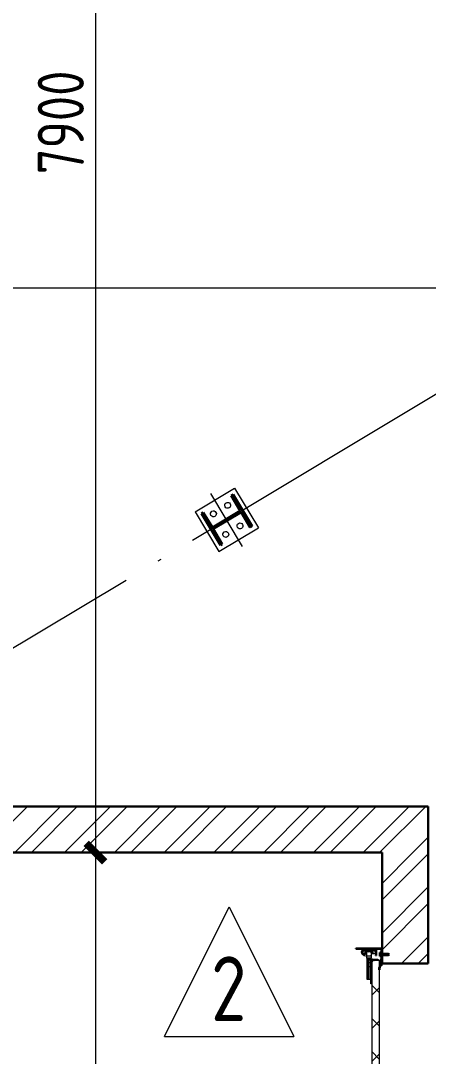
# Model space of a CAD drawing. Extents: x -965262 to 1142518, y -357520 to 71675.
# Drawn here: x 66638 to 68843, y -232054 to -226452 of the extents above; entities that cross this region are included whole.
import ezdxf

# ---------------------------------------------------------------- set-up
doc = ezdxf.new("R2010")
doc.units = 0
doc.header["$LTSCALE"] = 10
doc.linetypes.add('DOTE', pattern=[2.42, 2, -0.2, 0.02, -0.2])
doc.layers.get('0').update_dxf_attribs({"linetype": 'CONTINUOUS', "lineweight": 30})
doc.layers.get('Defpoints').update_dxf_attribs({"linetype": 'CONTINUOUS'})
doc.layers.add('DOTE', color=7, linetype='DOTE', lineweight=9)
doc.styles.add('GOST 2.304', font='isocpeur.ttf', dxfattribs={"width": 0.75, "height": 250})
doc.styles.add('ГОСТ 2м', font='isocpeur.ttf', dxfattribs={"width": 0.8, "height": 250})
doc.dimstyles.new('ГОСТ 2м', dxfattribs={"dimtxt": 250, "dimasz": 100, "dimexe": 75, "dimexo": 150, "dimgap": 62.5, "dimtad": 1, "dimdec": 0, "dimtxsty": 'ГОСТ 2м', "dimblk": 'ARCHTICK', "dimcen": 150, "dimdle": 75, "dimclrd": 256, "dimclre": 256, "dimclrt": 256, "dimadec": 0, "dimazin": 0, "dimtfac": 1, "dimtdec": 0, "dimtmove": 0, "dimatfit": 3, "dimldrblk": 'OBLIQUE', "dimfxl": 1, "dimlwd": 15, "dimlwe": 15, "dimarcsym": 0})

# ---------------------------------------------------------------- blocks, each defined once
blk = doc.blocks.new('anchor.bolt')
for p, q in [((-0.07, 0), (-0.07, -0.72)), ((0.07, 0), (0.07, -0.06)), ((-0.1, -0.04), (-0.07, -0.03)), ((-0.1, -0.04), (0.09, -0.06)), ((0.07, -0.07), (-0.1, -0.04)), ((-0.1, -0.11), (-0.07, -0.1)), ((-0.1, -0.11), (0.09, -0.13)), ((0.07, -0.14), (-0.1, -0.11)), ((-0.1, -0.18), (-0.07, -0.17)), ((-0.1, -0.18), (0.09, -0.2)), ((0.07, -0.21), (-0.1, -0.18)), ((-0.1, -0.25), (-0.07, -0.24)), ((-0.1, -0.25), (0.09, -0.27)), ((0.07, -0.28), (-0.1, -0.25)), ((-0.1, -0.32), (-0.07, -0.31)), ((-0.1, -0.32), (0.09, -0.34)), ((0.07, -0.35), (-0.1, -0.32)), ((-0.1, -0.39), (-0.07, -0.38)), ((-0.1, -0.39), (0.09, -0.41)), ((0.07, -0.42), (-0.1, -0.39)), ((-0.1, -0.46), (-0.07, -0.45)), ((-0.1, -0.46), (0.09, -0.48)), ((0.07, -0.49), (-0.1, -0.46)), ((-0.1, -0.53), (-0.07, -0.52)), ((-0.1, -0.53), (0.09, -0.55)), ((0.07, -0.56), (-0.1, -0.53)), ((-0.09, -0.6), (-0.07, -0.59)), ((-0.09, -0.6), (0.09, -0.62)), ((0.07, -0.63), (-0.09, -0.6)), ((-0.07, -0.72), (0, -0.8)), ((-0.04, -0.62), (-0.06, -0.63)), ((-0.06, -0.64), (-0.06, -0.63)), ((-0.06, -0.73), (-0.06, -0.64)), ((0, -0.79), (-0.06, -0.73)), ((-0.01, -0.63), (-0.04, -0.62)), ((-0.03, -0.63), (0, -0.79)), ((-0.03, -0.63), (0.01, -0.78)), ((-0.02, -0.63), (0.01, -0.77)), ((-0.01, -0.63), (0.02, -0.76)), ((0.03, -0.69), (-0.01, -0.63)), ((0, -0.64), (0.03, -0.75)), ((0, -0.8), (0.07, -0.72)), ((0, -0.79), (0.03, -0.74)), ((0.01, -0.66), (0.03, -0.74)), ((0.03, -0.74), (0.03, -0.69)), ((0.07, -0.06), (0.09, -0.06)), ((0.09, -0.06), (0.07, -0.07)), ((0.07, -0.07), (0.07, -0.13)), ((0.07, -0.13), (0.09, -0.13)), ((0.09, -0.13), (0.07, -0.14)), ((0.07, -0.14), (0.07, -0.2)), ((0.07, -0.2), (0.09, -0.2)), ((0.09, -0.2), (0.07, -0.21)), ((0.07, -0.21), (0.07, -0.27)), ((0.07, -0.27), (0.09, -0.27)), ((0.09, -0.27), (0.07, -0.28)), ((0.07, -0.28), (0.07, -0.34)), ((0.07, -0.33), (0.09, -0.34)), ((0.09, -0.34), (0.07, -0.35)), ((0.07, -0.35), (0.07, -0.41)), ((0.07, -0.4), (0.09, -0.41)), ((0.09, -0.41), (0.07, -0.42)), ((0.07, -0.42), (0.07, -0.48)), ((0.07, -0.47), (0.09, -0.48)), ((0.09, -0.48), (0.07, -0.49)), ((0.07, -0.49), (0.07, -0.55)), ((0.07, -0.55), (0.09, -0.55)), ((0.09, -0.55), (0.07, -0.56)), ((0.07, -0.56), (0.07, -0.62)), ((0.09, -0.62), (0.07, -0.63)), ((0.07, -0.62), (0.09, -0.62)), ((0.07, -0.63), (0.07, -0.72))]:
    blk.add_line(p, q)
blk.add_arc((0.16, -0.64), 0.222, 187.9982, 219.836)
blk = doc.blocks.new('Крепеж_ворот')
at = {"lineweight": 15}
h = blk.add_hatch(dxfattribs=at)
h.set_pattern_fill('ANSI31', color=256, scale=2, angle=180)
h.set_pattern_definition([(225, (746089.599, 74802.7244), (4.49013, -4.49013), [])])
h.paths.add_polyline_path([(746087.1, 74804.1), (746087.1, 74801.6), (746091.1, 74801.6), (746094.2, 74801.9), (746094.2, 74804.1)], flags=17)
h.paths.add_polyline_path([(746116.4, 74801.6, 0.165118), (746119.9, 74802.8), (746124.2, 74806.1, -0.301689), (746131.4, 74806.6), (746134.8, 74804.7, 0.130081), (746137.5, 74803.9), (746142.2, 74803.9), (746142.2, 74806.4), (746137.5, 74806.4, -0.130081), (746136, 74806.9), (746132.6, 74808.8, 0.301689), (746122.7, 74808.1), (746118.3, 74804.7, -0.165112), (746116.4, 74804.1), (746064.1, 74804.1, -0.414223), (746061, 74807.2), (746061, 74868.5), (746059.4, 74868.5), (746059.4, 74868.8), (746059.4, 74869.5), (746059.4, 74870.5), (746059.4, 74870.7), (746059.4, 74871.7), (746059.4, 74872.2), (746059.4, 74873.2), (746059.4, 74873.9), (746059.4, 74874.7), (746059.4, 74875.6), (746059.4, 74876.1), (746059.4, 74877.1), (746059.4, 74877.4), (746059.4, 74878.3), (746059.4, 74879.1), (746059.4, 74879.4), (746061, 74879.4), (746061, 74944.5), (746058.5, 74944.5), (746058.5, 74807.2, 0.41422), (746064.1, 74801.6)])
h = blk.add_hatch(dxfattribs=at)
h.set_pattern_fill('ANSI31', color=256, scale=2, angle=90)
h.set_pattern_definition([(135, (736343.8085, 75928.334), (-4.490128, -4.490128), [])])
edge = h.paths.add_edge_path()
edge.add_ellipse((746065.1, 74838.4), major_axis=(-1.67, 1.67), ratio=1, start_angle=45, end_angle=135, ccw=False)
edge.add_line((746062.7, 74838.4), (746062.7, 74868.5))
edge.add_line((746062.7, 74868.5), (746061, 74868.5))
edge.add_line((746061, 74868.5), (746061, 74838.4))
edge.add_ellipse((746065.1, 74838.4), major_axis=(-2.89, 2.89), ratio=1, start_angle=45, end_angle=135)
edge.add_line((746065.1, 74834.3), (746096.6, 74834.3))
edge.add_line((746096.6, 74834.3), (746096.6, 74836))
edge.add_line((746096.6, 74836), (746065.1, 74836))
edge = h.paths.add_edge_path()
edge.add_ellipse((746065.1, 74890.2), major_axis=(2.89, 2.89), ratio=1, start_angle=106, end_angle=135)
edge.add_line((746061, 74890.2), (746061, 74879.4))
edge.add_line((746061, 74879.4), (746062.7, 74879.4))
edge.add_line((746062.7, 74879.4), (746062.7, 74890.4))
edge.add_ellipse((746065.1, 74890.2), major_axis=(-1.67, 1.67), ratio=1, start_angle=16, end_angle=45, ccw=False)
edge.add_line((746063, 74891.3), (746069.9, 74903.7))
edge.add_ellipse((746079.1, 74898.6), major_axis=(7.45, 7.45), ratio=1, start_angle=-3, end_angle=106, ccw=False)
edge.add_line((746086.9, 74905.7), (746097.5, 74893.9))
edge.add_line((746097.5, 74893.9), (746098.8, 74895.1))
edge.add_line((746098.8, 74895.1), (746088.2, 74906.8))
edge.add_ellipse((746079.1, 74898.6), major_axis=(8.67, 8.67), ratio=1, start_angle=-3, end_angle=106)
edge.add_line((746068.4, 74904.5), (746061.5, 74892.1))
h = blk.add_hatch(color=256, dxfattribs=at)
h.dxf.hatch_style = 1
h.paths.add_polyline_path([(746145.9, 74808.8), (746142.6, 74809.8, 0.10613), (746142.5, 74809.9), (746136.4, 74809.3, -0.181324), (746135.1, 74809.6, 0.335683), (746120.2, 74809.1, -0.119126), (746118.6, 74808.6, 0.371631), (746118, 74808.1), (746117.9, 74807.6, 0.451909), (746118.5, 74806.9, 0.124341), (746121, 74807.6, -0.343618), (746134.1, 74808.2, 0.181324), (746136.5, 74807.6), (746142.5, 74808.2, -0.110452), (746142.6, 74808.2), (746147.2, 74806.6, -0.710497), (746147.2, 74805.5), (746142.6, 74803.9), (746135.7, 74803.9, -0.178994), (746132.7, 74805, 0.369834), (746129.7, 74805, -0.178993), (746126.6, 74803.9), (746122.2, 74803.9, 0.120709), (746121.9, 74803.8), (746119.7, 74802.7, -0.017147), (746119.4, 74802.4, 0.538795), (746119.6, 74802.2), (746127.3, 74802.2, 0.207608), (746130.7, 74803.7, -0.433918), (746131.6, 74803.7, 0.207608), (746135.1, 74802.2), (746142.5, 74802.2, 0.079707), (746142.6, 74802.2), (746147.7, 74803.9, 0.461502), (746149, 74807.1, -0.250825), (746149.1, 74807.6, -0.128039), (746173.1, 74815.5, 0.416657), (746173.7, 74816.2), (746173.6, 74816.9, 0.409849), (746173, 74817.5, 0.127248)])
for p, q in [((746058.5, 74807.2), (746058.5, 74944.5)), ((746058.5, 74944.5), (746061, 74944.5)), ((746061, 74879.4), (746061, 74944.5)), ((746068.4, 74904.5), (746061.5, 74892.1)), ((746069.9, 74903.7), (746063, 74891.3)), ((746086.9, 74905.7), (746097.5, 74893.9)), ((746088.2, 74906.8), (746098.8, 74895.1)), ((746097.5, 74893.9), (746098.8, 74895.1)), ((746059.4, 74879.4), (746062.7, 74879.4)), ((746059.4, 74868.5), (746059.4, 74879.4)), ((746059.4, 74868.5), (746062.7, 74868.5)), ((746061, 74879.4), (746061, 74890.2)), ((746061, 74807.2), (746061, 74868.5)), ((746061, 74838.4), (746061, 74868.5)), ((746062.7, 74838.4), (746062.7, 74890.2)), ((746063.6, 74883), (746062.7, 74883)), ((746063.6, 74864.9), (746062.7, 74864.9)), ((746063.6, 74883), (746063.6, 74873.9)), ((746067.2, 74880.2), (746063.6, 74883)), ((746063.6, 74873.9), (746063.6, 74864.9)), ((746067.2, 74867.6), (746063.6, 74864.9)), ((746064.1, 74875.1), (746064.1, 74872.8)), ((746096.6, 74836), (746065.1, 74836)), ((746067.2, 74880.2), (746067.2, 74875.1)), ((746067.2, 74872.8), (746067.2, 74867.6)), ((746096.6, 74834.3), (746096.6, 74836)), ((746064.1, 74804.1), (746116.4, 74804.1)), ((746064.1, 74801.6), (746116.4, 74801.6)), ((746096.6, 74834.3), (746065.1, 74834.3)), ((746079, 74805.9), (746102.4, 74805.9)), ((746079, 74805.9), (746079, 74804.1)), ((746079, 74804.1), (746102.4, 74804.1)), ((746082.5, 74814.1), (746081.2, 74813.3)), ((746081.2, 74813.3), (746081.2, 74805.9)), ((746098.9, 74814.1), (746082.5, 74814.1)), ((746085.9, 74813.3), (746085.9, 74805.9)), ((746095.4, 74813.3), (746095.4, 74805.9)), ((746098.9, 74814.1), (746100.1, 74813.3)), ((746100.1, 74813.3), (746100.1, 74805.9)), ((746102.4, 74805.9), (746102.4, 74804.1)), ((746118.3, 74804.7), (746122.7, 74808.1)), ((746119.9, 74802.8), (746124.2, 74806.1)), ((746134.8, 74804.7), (746131.4, 74806.6)), ((746136, 74806.9), (746132.6, 74808.8)), ((746142.2, 74806.4), (746137.5, 74806.4)), ((746137.5, 74803.9), (746142.2, 74803.9)), ((746142.2, 74806.4), (746142.2, 74803.9)), ((746142.2, 74803.9), (746142.2, 74806.4)), ((746142.6, 74803.9), (746147.2, 74805.5)), ((746142.6, 74802.2), (746147.7, 74803.9)), ((746173.6, 74816.9), (746173.7, 74816.2))]:
    blk.add_line(p, q)
for p, q in [((746073.1, 74841.7), (746073.1, 74905.2)), ((746073.1, 74895.8), (746076.7, 74892.3)), ((746076.8, 74885.6), (746076.8, 74892)), ((746081.4, 74897.6), (746081.4, 74886.4)), ((746087.4, 74898), (746081.7, 74897.9)), ((746087.4, 74899.5), (746087.4, 74898)), ((746087.4, 74885.6), (746087.4, 74898)), ((746061, 74879.4), (746061, 74881.3)), ((746061, 74833.9), (746061, 74868.5)), ((746062.7, 74883), (746062.7, 74873.9)), ((746062.7, 74873.9), (746062.7, 74864.9)), ((746073.1, 74851), (746076.7, 74854.6)), ((746074.3, 74885.9), (746074.3, 74861)), ((746074.3, 74879.9), (746075.7, 74879.9)), ((746074.3, 74867), (746075.7, 74867)), ((746076.9, 74873.4), (746075.7, 74879.9)), ((746075.7, 74879.9), (746075.7, 74867)), ((746076.9, 74873.4), (746075.7, 74867)), ((746076, 74885.9), (746076, 74882.6)), ((746076, 74864.3), (746076, 74861)), ((746076.2, 74882.6), (746076.2, 74885.6)), ((746076.2, 74885.6), (746076.8, 74885.6)), ((746076.2, 74864.3), (746076.2, 74882.6)), ((746076.2, 74864.3), (746076.2, 74861.3)), ((746076.2, 74861.3), (746076.8, 74861.3)), ((746076.8, 74861.3), (746076.8, 74854.9)), ((746081.4, 74849.3), (746081.4, 74860.5)), ((746087.4, 74848.8), (746081.7, 74848.9)), ((746082.1, 74885.6), (746087.4, 74885.6)), ((746082.1, 74861.3), (746087.4, 74861.3)), ((746087.4, 74885.6), (746098.3, 74885.6)), ((746087.4, 74848.7), (746087.4, 74861.3)), ((746087.4, 74861.3), (746098.3, 74861.3)), ((746087.4, 74847.4), (746087.4, 74848.8)), ((746098.7, 74885.2), (746098.7, 74882.6)), ((746098.7, 74882.6), (746098.7, 74864.3)), ((746098.7, 74881.6), (746099.8, 74881.6)), ((746098.7, 74865.3), (746099.8, 74865.3)), ((746098.7, 74861.6), (746098.7, 74864.3)), ((746099.8, 74861.2), (746099.8, 74885.7)), ((746099.8, 74885.7), (746110.3, 74885.7)), ((746099.8, 74861.2), (746110.3, 74861.2)), ((746110.3, 74861.2), (746110.3, 74885.7)), ((746110.3, 74881.5), (746224.7, 74881.5)), ((746110.3, 74865.4), (746212.5, 74865.4)), ((746113.8, 74877.2), (746224.7, 74877.2)), ((746250.5, 74858.8), (746250.5, 74862.8))]:
    blk.add_line(p, q, dxfattribs=at)
at = {"lineweight": 15, "ltscale": 0.5}
for p, q in [((746076, 74885.9), (746074.3, 74885.9)), ((746076, 74861), (746074.3, 74861))]:
    blk.add_line(p, q, dxfattribs=at)
at = {"lineweight": 15, "extrusion": (-1.7375e-14, 1, 0)}
for p, q in [((746112.7, 74883.6), (746224.7, 74883.6)), ((746112.7, 74863.2), (746112.7, 74883.6)), ((746112.7, 74863.2), (746135.6, 74863.2)), ((746116.7, 74856.9), (746116.7, 74828.9)), ((746120.8, 74856.9), (746120.8, 74828.9)), ((746122.6, 74863.2), (746122.6, 74862.8)), ((746250.5, 74862.8), (746122.6, 74862.8)), ((746250.5, 74858.8), (746122.6, 74858.8)), ((746123.8, 74840), (746123.8, 74848.8)), ((746135.6, 74881.9), (746156.6, 74881.9)), ((746135.6, 74863.2), (746135.6, 74881.9)), ((746156.6, 74881.9), (746156.6, 74863.2)), ((746156.6, 74863.2), (746212.5, 74863.2)), ((746117.3, 74826.3), (746119, 74822.8)), ((746119, 74822.8), (746122.6, 74824.6)), ((746122.6, 74824.6), (746120.9, 74828))]:
    blk.add_line(p, q, dxfattribs=at)
at = {"lineweight": 15, "ltscale": 0.5, "extrusion": (-1.7375e-14, 1, 0)}
for p, q in [((746112.7, 74879.5), (746224.7, 74879.5)), ((746135.6, 74865.8), (746112.7, 74865.8)), ((746114.9, 74871.2), (746120.4, 74871.2)), ((746120.8, 74856.9), (746116.7, 74856.9)), ((746117.2, 74851.9), (746116.7, 74853.9)), ((746120.8, 74840.1), (746116.7, 74840.1)), ((746117.2, 74836.9), (746116.7, 74835)), ((746119.8, 74839), (746119.8, 74849.8)), ((746123.8, 74847.8), (746119.8, 74847.8)), ((746123.8, 74841), (746119.8, 74841)), ((746122.6, 74868.9), (746122.6, 74863.2)), ((746122.6, 74862.8), (746122.6, 74858.8)), ((746139.7, 74862.8), (746139.7, 74858.8)), ((746152.5, 74862.8), (746152.5, 74858.8)), ((746212.5, 74865.8), (746156.6, 74865.8)), ((746173.5, 74862.8), (746173.5, 74858.8)), ((746120.8, 74829.2), (746116.7, 74829.2))]:
    blk.add_line(p, q, dxfattribs=at)
at = {"lineweight": 15, "extrusion": (-2.77556e-16, -1, 0)}
for p, q in [((746224.7, 74865.6), (746113.8, 74865.6)), ((746128, 74865.6), (746128, 74863.3)), ((746137.6, 74865.6), (746137.6, 74863.3)), ((746164.4, 74865.6), (746164.4, 74863.3)), ((746174, 74865.6), (746174, 74863.3)), ((746200.8, 74865.6), (746200.8, 74863.3)), ((746210.4, 74865.6), (746210.4, 74863.3)), ((746224.7, 74883.6), (746224.7, 74863.3))]:
    blk.add_line(p, q, dxfattribs=at)
at = {"extrusion": (-1, -4.26669e-14, 0)}
for p, q in [((746117.9, 74807.6), (746118, 74808.1)), ((746136.4, 74809.3), (746142.5, 74809.9)), ((746142.5, 74808.2), (746136.5, 74807.6)), ((746142.6, 74809.8), (746145.9, 74808.8)), ((746147.2, 74806.6), (746142.6, 74808.2))]:
    blk.add_line(p, q, dxfattribs=at)
at = {"extrusion": (-1, -4.2422e-14, 1.22461e-16)}
for p, q in [((746119.5, 74802.5), (746121.9, 74803.8)), ((746127.3, 74802.2), (746119.6, 74802.2)), ((746122.2, 74803.9), (746126.6, 74803.9)), ((746142.5, 74802.2), (746135.1, 74802.2)), ((746135.7, 74803.9), (746142.5, 74803.9))]:
    blk.add_line(p, q, dxfattribs=at)
at = {"lineweight": 15}
for centre, radius, start, end in [((746079.1, 74899.5), 8.28, 0, 136.0097), ((746076.4, 74892), 0.375, 0, 45), ((746081.8, 74897.6), 0.375, 91, 180), ((746079.1, 74847.4), 8.28, 223.9903, 0), ((746077, 74882.6), 0.956, 180, 270), ((746077, 74864.3), 0.956, 90, 180), ((746077, 74882.6), 0.75, 180, 270), ((746077, 74864.3), 0.75, 90, 180), ((746076.4, 74854.9), 0.375, 315, 0), ((746082.1, 74886.4), 0.75, 180, 270), ((746082.1, 74860.5), 0.75, 90, 180), ((746081.8, 74849.3), 0.375, 180, 269), ((746098.3, 74885.2), 0.375, 0, 90), ((746098.3, 74861.6), 0.375, 270, 0), ((746122.6, 74856.9), 5.92, 90, 180), ((746122.6, 74856.9), 1.87, 90, 180), ((746128.6, 74855.4), 8.15, 194.9986, 233.9214), ((746128.6, 74833.4), 8.15, 126.0786, 165.0014), ((746122.6, 74828.9), 5.92, 180, 199.6464), ((746122.6, 74828.9), 1.87, 180, 185.5313)]:
    blk.add_arc(centre, radius, start, end, dxfattribs=at)
at = {"lineweight": 15, "ltscale": 0.5}
for centre, radius, start, end in [((746119.4, 74852.5), 2.25, 195, 270), ((746119.4, 74836.4), 2.25, 90, 165), ((746119.4, 74849.8), 0.375, 0, 90), ((746119.4, 74839), 0.375, 270, 0)]:
    blk.add_arc(centre, radius, start, end, dxfattribs=at)
for centre, radius, start, end in [((746064.1, 74807.2), 5.62, 180, 270), ((746064.1, 74807.2), 3.11, 180, 270), ((746082.1, 74803.7), 10.4, 68.2753, 87.8782), ((746090.7, 74797.9), 16.2, 73.306, 107.292), ((746099.2, 74803.7), 10.4, 92.1218, 111.7247), ((746116.4, 74807.2), 3.11, 270, 307.5043), ((746116.4, 74807.2), 5.62, 270, 307.5043), ((746118.5, 74807.5), 0.586, 173.2711, 270.547), ((746118.6, 74808), 0.586, 91.7247, 173.2711), ((746118.5, 74812.1), 5.21, 270.547, 298.8983), ((746118.4, 74812.1), 3.52, 271.7247, 298.8983), ((746128, 74799.4), 12.4, 54.8903, 129.1143), ((746128, 74799.4), 10.7, 54.8903, 130.7448), ((746128.2, 74801), 8.97, 60.3534, 127.5043), ((746128.2, 74801), 8.97, 60.3534, 127.5043), ((746128.2, 74801), 8.97, 60.3534, 127.5043), ((746128.2, 74801), 6.46, 60.3534, 127.5043), ((746136.2, 74811.1), 3.54, 234.8903, 276), ((746137.5, 74809.6), 5.62, 240.3534, 270), ((746136.2, 74811.1), 1.86, 234.8903, 276), ((746137.5, 74809.6), 3.11, 240.3534, 270), ((746142.5, 74809.6), 0.292, 71.7675, 96), ((746142.5, 74807.9), 0.292, 70.7873, 96), ((746176.2, 74760.8), 56.8, 93.2805, 122.2878), ((746147, 74806), 0.562, 289.2127, 70.7873), ((746147, 74806), 2.25, 288.2291, 27.3228), ((746149.6, 74807.3), 0.586, 151, 207.3228), ((746176.3, 74765.4), 50.3, 93.6593, 122.8448), ((746173, 74816.9), 0.6, 4.1357, 93.2805), ((746173.1, 74816.1), 0.6, 273.6593, 4.1357)]:
    blk.add_arc(centre, radius, start, end)
at = {"extrusion": (-1.22461e-16, -5.20252e-30, -1)}
for centre, radius, start, end in [((-746119.6, 74802.4), 0.187, 270, 62.4687), ((-746122.2, 74803.3), 0.586, 62.4687, 90), ((-746126.6, 74808.6), 4.69, 229.4077, 270), ((-746127.3, 74806.9), 4.69, 223.0863, 270), ((-746131.2, 74803.2), 2.32, 49.4077, 130.5923), ((-746131.2, 74803.2), 0.637, 43.0863, 136.9137), ((-746135.1, 74806.9), 4.69, 270, 316.9137), ((-746135.7, 74808.6), 4.69, 270, 310.5923), ((-746142.5, 74804.2), 0.292, 250.7873, 270), ((-746142.5, 74802.5), 0.292, 251.7709, 270)]:
    blk.add_arc(centre, radius, start, end, dxfattribs=at)
at = {"extrusion": (0, 0, -1)}
for centre, major_axis, start_param, end_param in [((746065.1, 74890.2), (2.89, 2.89), 3.926991, 4.433136), ((746079.1, 74898.6), (8.67, 8.67), 4.433136, 6.335545), ((746079.1, 74898.6), (7.45, 7.45), 4.433136, 6.335545), ((746065.1, 74838.4), (-2.89, 2.89), 3.926991, 5.497787), ((746065.1, 74890.2), (-1.67, 1.67), 5.497787, 6.003933), ((746065.1, 74838.4), (-1.67, 1.67), 3.926991, 5.497787)]:
    blk.add_ellipse(centre, major_axis=major_axis, ratio=1, start_param=start_param, end_param=end_param, dxfattribs=at)
for points in [[(746067.2, 74875.1), (746065.9, 74875.1), (746064.1, 74875.1)], [(746064.1, 74872.8), (746065.9, 74872.8), (746067.2, 74872.8)]]:
    blk.add_rational_spline(points, [1, 1.01284142743, 1], degree=2)
at = {"lineweight": 15, "ltscale": 0.5}
for points, knots in [([(746114.9, 74871.2), (746114.7, 74871.2), (746114.4, 74871.2), (746113.8, 74871.5), (746113.6, 74871.6), (746113.2, 74872), (746113, 74872.3), (746112.8, 74872.8), (746112.7, 74873.1), (746112.7, 74873.4)], [0.37141352, 0.37141352, 0.37141352, 0.37141352, 0.39402571, 0.39402571, 0.41663789, 0.41663789, 0.43959523, 0.43959523, 0.46255257, 0.46255257, 0.46255257, 0.46255257]), ([(746122.6, 74868.9), (746122.6, 74869.2), (746122.6, 74869.5), (746122.3, 74870.1), (746122.2, 74870.3), (746121.8, 74870.7), (746121.5, 74870.9), (746121, 74871.1), (746120.7, 74871.2), (746120.4, 74871.2)], [0.28027447, 0.28027447, 0.28027447, 0.28027447, 0.30323181, 0.30323181, 0.32618916, 0.32618916, 0.34880134, 0.34880134, 0.37141352, 0.37141352, 0.37141352, 0.37141352])]:
    blk.add_open_spline(points, degree=3, knots=knots, dxfattribs=at)
at = {"lineweight": 15}
for points in [[(746117.1, 74826.9), (746117.1, 74826.7), (746117.2, 74826.5), (746117.3, 74826.3)], [(746120.9, 74828), (746120.9, 74828.2), (746120.8, 74828.5), (746120.8, 74828.7)]]:
    blk.add_open_spline(points, degree=3, dxfattribs=at)
at = {"xscale": -50.80000000000001, "yscale": 50.80000000000001, "zscale": 50.80000000000001}
blk.add_blockref('anchor.bolt', (746090.7, 74804.1), dxfattribs=at)
blk = doc.blocks.new('_ArchTick')
at = {"color": 0, "linetype": 'ByBlock', "lineweight": 0, "const_width": 0.4}
blk.add_lwpolyline([(-0.5, -0.5), (0.5, 0.5)], dxfattribs=at)
blk = doc.blocks.new('*D1222')
at = {"lineweight": 15, "ltscale": 50, "transparency": 16777216}
for p, q in [((65522.7, -227746.1), (65522.7, -227821.1)), ((76772.6, -227746.1), (76772.6, -227821.1)), ((65447.7, -227896.1), (76847.6, -227896.1))]:
    blk.add_line(p, q, dxfattribs=at)
at = {"layer": 'Defpoints', "color": 0, "lineweight": 15, "ltscale": 50, "transparency": 16777216}
for p in [(65522.7, -227896.1), (76772.6, -227896.1, 1451.3), (76772.6, -227896.1)]:
    blk.add_point(p, dxfattribs=at)
at = {"lineweight": 15, "ltscale": 50, "transparency": 16777216, "xscale": 100, "yscale": 100, "zscale": 100, "rotation": 180}
blk.add_blockref('_ArchTick', (65522.7, -227896.1), dxfattribs=at)
at = {"lineweight": 15, "ltscale": 50, "transparency": 16777216, "xscale": 100, "yscale": 100, "zscale": 100}
blk.add_blockref('_ArchTick', (76772.6, -227896.1), dxfattribs=at)
at = {"lineweight": 15, "ltscale": 50, "transparency": 16777216, "insert": (71147.6, -227708.6), "char_height": 250, "attachment_point": 5, "style": 'ГОСТ 2м'}
blk.add_mtext('11250', dxfattribs=at)
blk = doc.blocks.new('_Oblique')
at = {"color": 0, "linetype": 'ByBlock', "lineweight": -2}
blk.add_line((-0.5, -0.5), (0.5, 0.5), dxfattribs=at)
blk = doc.blocks.new('*D1268')
at = {"lineweight": 15, "ltscale": 50, "transparency": 16777216}
for p, q in [((67041.9, -230877.2), (67041.9, -234537.1)), ((65672.7, -230952.2), (67116.9, -230952.2)), ((65672.7, -234462.1), (67116.9, -234462.1))]:
    blk.add_line(p, q, dxfattribs=at)
at = {"layer": 'Defpoints', "color": 0, "lineweight": 15, "ltscale": 50, "transparency": 16777216}
for p in [(65522.7, -230952.2, 3259.8), (65522.7, -234462.1, 3259.8), (67041.9, -234462.1)]:
    blk.add_point(p, dxfattribs=at)
at = {"lineweight": 15, "ltscale": 50, "transparency": 16777216, "xscale": 100, "yscale": 100, "zscale": 100}
for p, rotation in [((67041.9, -230952.2), 90), ((67041.9, -234462.1), 270)]:
    blk.add_blockref('_ArchTick', p, dxfattribs=dict(at, rotation=rotation))
at = {"lineweight": 15, "ltscale": 50, "transparency": 16777216, "insert": (66854.4, -232707.2), "char_height": 250, "attachment_point": 5, "rotation": 90, "style": 'ГОСТ 2м'}
blk.add_mtext('3510', dxfattribs=at)
blk = doc.blocks.new('*D1135')
at = {"lineweight": 15, "ltscale": 50, "transparency": 16777216}
for p, q in [((67041.9, -222977.1), (67041.9, -231027.2)), ((65672.7, -223052.1), (67116.9, -223052.1)), ((65672.7, -230952.2), (67116.9, -230952.2))]:
    blk.add_line(p, q, dxfattribs=at)
at = {"layer": 'Defpoints', "color": 0, "lineweight": 15, "ltscale": 50, "transparency": 16777216}
for p in [(65522.7, -223052.1, 1451.3), (65522.7, -230952.2, 3259.8), (67041.9, -230952.2)]:
    blk.add_point(p, dxfattribs=at)
at = {"lineweight": 15, "ltscale": 50, "transparency": 16777216, "xscale": 100, "yscale": 100, "zscale": 100}
for p, rotation in [((67041.9, -223052.1), 90), ((67041.9, -230952.2), 270)]:
    blk.add_blockref('_ArchTick', p, dxfattribs=dict(at, rotation=rotation))
at = {"lineweight": 15, "ltscale": 50, "transparency": 16777216, "insert": (66854.4, -227002.2), "char_height": 250, "attachment_point": 5, "rotation": 90, "style": 'ГОСТ 2м'}
blk.add_mtext('7900', dxfattribs=at)

msp = doc.modelspace()

# ---------------------------------------------------------------- hatches: boundary and pattern name
at = {"lineweight": 15}
h = msp.add_hatch(dxfattribs=at)
h.set_pattern_fill('ANSI32', scale=20, style=0)
h.set_pattern_definition([(45, (-359605.78, -304776.27), (-134.70384, 134.70384), []), (45, (-359515.98, -304776.27), (-134.70384, 134.70384), [])])
h.paths.add_polyline_path([(62522.6, -222822.1), (62222.6, -222822.1), (62222.6, -223052.1), (62522.6, -223052.1)])
h.paths.add_polyline_path([(65222.6, -222822.1), (64922.6, -222822.1), (64922.6, -223052.1), (65222.6, -223052.1)])
h.paths.add_polyline_path([(62522.6, -226202.1), (62222.6, -226202.1), (62222.6, -226452.1), (62522.6, -226452.1)])
h.paths.add_polyline_path([(65222.6, -226202.1), (64922.6, -226202.1), (64922.6, -226452.1), (65222.6, -226452.1)])
h.paths.add_polyline_path([(65772.5, -233952), (65522.5, -233952), (65522.5, -234027.1), (65547.6, -234027.1), (65547.6, -234277.1), (65522.5, -234277.1), (65522.5, -234462.1), (65772.5, -234462.1)])
h.paths.add_polyline_path([(68842.6, -233952), (68592.6, -233952), (68592.6, -234462.1), (68842.6, -234462.1)])
h.paths.add_polyline_path([(61972.6, -226452.1), (62222.6, -226452.1), (62222.6, -226202.1), (61972.6, -226202.1), (61972.6, -223052.1), (62222.6, -223052.1), (62222.6, -222822.1), (61722.6, -222822.1), (61722.6, -222922.1), (61722.6, -232477.1), (61722.6, -234462.1), (61972.6, -234462.1), (61972.6, -230702.1)])
h.paths.add_polyline_path([(65522.7, -230952.2), (65522.7, -226452.1), (65222.6, -226452.1), (65222.6, -226202.1), (65522.5, -226202.1), (65522.6, -223052.1), (65222.6, -223052.1), (65222.6, -222822.1), (65772.5, -222822.1), (65772.5, -230702.1), (68842.6, -230702), (68842.6, -230952.2), (65522.7, -230952.3)])
h.paths.add_polyline_path([(68842.6, -231552), (68592.6, -231552), (68592.6, -230952), (68842.6, -230952)])
h.paths.add_polyline_path([(65772.5, -231552), (65522.7, -231552), (65522.7, -230952.2), (65772.5, -230952.2)])
h = msp.add_hatch(dxfattribs=at)
h.set_pattern_fill('ANSI37', scale=40, angle=180)
h.set_pattern_definition([(225, (68563.59, -234031.22), (89.8026, -89.8026), []), (315, (68563.59, -234031.22), (89.8026, 89.8026), [])])
h.paths.add_polyline_path([(68536.7, -233968.4), (68536.7, -234168.4), (68576.7, -234168.4), (68576.7, -233968.4)], flags=16)
h.paths.add_polyline_path([(68536.7, -231535.7), (68536.7, -234168.4), (68576.7, -234168.4), (68576.7, -231535.7)])

# ---------------------------------------------------------------- linework, layer by layer
at = {"color": 7, "lineweight": 15}
for p, q in [((67580.6, -229109.3, -1451.3), (67794.9, -228980.6, -1451.3)), ((67794.9, -228980.6, -1451.3), (67923.6, -229195, -1451.3)), ((67580.6, -229109.3, -1451.3), (67709.3, -229323.6, -1451.3)), ((67709.3, -229323.6, -1451.3), (67923.6, -229195, -1451.3)), ((68536.7, -231535.7, -1451.3), (68536.7, -233968.4, -1451.3)), ((68576.7, -231535.7, -1451.3), (68536.7, -231535.7, -1451.3)), ((68576.7, -231535.7, -1451.3), (68576.7, -233968.4, -1451.3))]:
    msp.add_line(p, q, dxfattribs=at)
at = {"color": 7}
for p, q in [((67776.1, -229021.1, -1451.3), (67786.4, -229014.9, -1451.3)), ((67776.1, -229021.1, -1451.3), (67825.5, -229103.4, -1451.3)), ((67786.4, -229014.9, -1451.3), (67889.3, -229186.4, -1451.3)), ((67614.9, -229117.9, -1451.3), (67625.2, -229111.7, -1451.3)), ((67614.9, -229117.9, -1451.3), (67717.8, -229289.3, -1451.3)), ((67625.2, -229111.7, -1451.3), (67674.6, -229194, -1451.3)), ((67674.6, -229194, -1451.3), (67825.5, -229103.4, -1451.3)), ((67678.7, -229200.8, -1451.3), (67829.6, -229110.3, -1451.3)), ((67829.6, -229110.3, -1451.3), (67879, -229192.6, -1451.3)), ((67678.7, -229200.8, -1451.3), (67728.1, -229283.2, -1451.3)), ((67879, -229192.6, -1451.3), (67889.3, -229186.4, -1451.3)), ((67717.8, -229289.3, -1451.3), (67728.1, -229283.2, -1451.3)), ((65772.5, -230702.1, -1451.3), (68842.6, -230702, -1451.3)), ((68842.6, -230952, -1451.3), (68842.6, -230702, -1451.3)), ((65772.5, -230952.2, -1451.3), (68592.6, -230952.1, -1451.3)), ((68592.6, -231552, -1451.3), (68592.6, -230952, -1451.3)), ((68842.6, -231552, -1451.3), (68842.6, -230952, -1451.3)), ((68592.6, -231552, -1451.3), (68842.6, -231552, -1451.3))]:
    msp.add_line(p, q, dxfattribs=at)
at = {"lineweight": 15}
for p, q in [((67415.6, -231946.1, 9801.8), (67765.6, -231246.1, 9801.8)), ((67765.6, -231246.1, 9801.8), (68115.6, -231946.1, 9801.8)), ((67415.6, -231946.1, 9801.8), (68115.6, -231946.1, 9801.8))]:
    msp.add_line(p, q, dxfattribs=at)
at = {"color": 7, "lineweight": 15}
for centre in [(67757.2, -229073.2, -1451.3), (67680.1, -229119.6, -1451.3), (67747, -229231, -1451.3), (67824.1, -229184.7, -1451.3)]:
    msp.add_ellipse(centre, major_axis=(11.3, 11.3), ratio=1, start_param=1.32602, end_param=7.609205, dxfattribs=at)
at = {"layer": 'DOTE', "color": 7, "ltscale": 100}
for p, q in [((77581.7, -223251.7, -1345), (59222.6, -234272.2, -4748.2)), ((67838.2, -229295.5, -1451.3), (67666, -229008.7, -1451.3))]:
    msp.add_line(p, q, dxfattribs=at)

# ---------------------------------------------------------------- block references
at = {"color": 7, "xscale": -1, "rotation": 90}
msp.add_blockref('Крепеж_ворот', (143394.2, 514588.2, -1451.3), dxfattribs=at)

# ---------------------------------------------------------------- texts
at = {"insert": (67762.9, -231688.2, -1808.5), "char_height": 350, "width": 1500, "attachment_point": 5, "style": 'GOST 2.304'}
msp.add_mtext('{\\W0.8;2}', dxfattribs=at)

# ---------------------------------------------------------------- dimensions: what is measured, and where the dimension line sits
at = {"lineweight": 15, "ltscale": 50}
for base, p1, p2, picture, middle in [((67041.9, -230952.2, -4711.1), (65522.7, -223052.1, -3259.8), (65522.7, -230952.2, -1451.3), '*D1135', (66854.4, -227002.2, -4711.1)), ((67041.9, -234462.1, -4711.1), (65522.7, -230952.2, -1451.3), (65522.7, -234462.1, -1451.3), '*D1268', (66854.4, -232707.2, -4711.1))]:
    dim = msp.add_linear_dim(base=base, p1=p1, p2=p2, angle=90, dimstyle='ГОСТ 2м', dxfattribs=at)
    dim.commit()
    dim.dimension.update_dxf_attribs({"geometry": picture, "text_midpoint": middle})
dim = msp.add_linear_dim(base=(76772.6, -227896.1, -4711.1), p1=(65522.7, -227896.1, -4711.1), p2=(76772.6, -227896.1, -3259.8), dimstyle='ГОСТ 2м', dxfattribs=at)
dim.commit()
dim.dimension.update_dxf_attribs({"geometry": '*D1222', "text_midpoint": (71147.6, -227708.6, -4711.1)})

doc.saveas('drawing.dxf')
